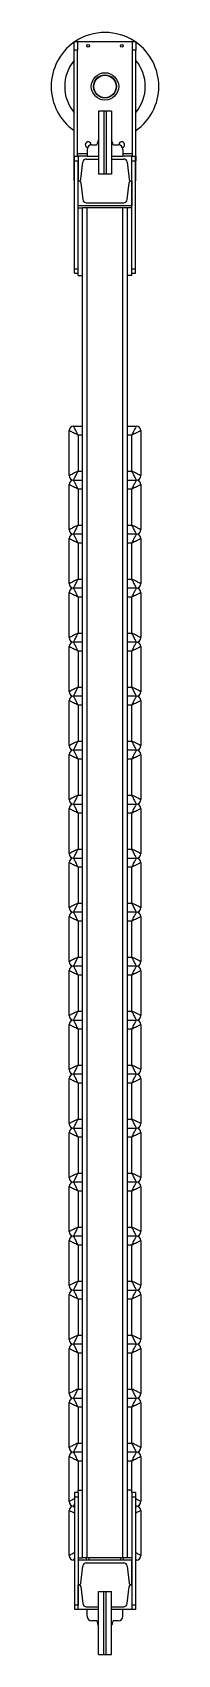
# Model space of a CAD drawing. Header units: millimetres. Extents: x -120 to 120, y 0 to 3605.
import ezdxf

# ---------------------------------------------------------------- set-up
doc = ezdxf.new("R2010")
doc.units = ezdxf.units.MM

msp = doc.modelspace()

# ---------------------------------------------------------------- linework, layer by layer
at = {"color": 7, "linetype": 'Continuous', "lineweight": 25}
for p, q in [((-69, 3585), (-61, 3585)), ((-69, 3565.8), (-69, 3585)), ((-61, 3585), (-61, 3565.8)), ((-61, 3585), (61, 3585)), ((61, 3585), (69, 3585)), ((61, 3565.8), (61, 3585)), ((69, 3585), (69, 3565.8)), ((-61, 3565.8), (-69, 3565.8)), ((-69, 3330.2), (-69, 3565.8)), ((-61, 3330.2), (-61, 3565.8)), ((69, 3565.8), (61, 3565.8)), ((61, 3330.2), (61, 3565.8)), ((69, 3330.2), (69, 3565.8)), ((-2.5, 3430), (-14.5, 3430)), ((-14.5, 3430), (-14.5, 3290)), ((-2.5, 3430), (-2.5, 3290)), ((2.5, 3430), (-2.5, 3430)), ((2.5, 3430), (2.5, 3290)), ((14.5, 3430), (2.5, 3430)), ((14.5, 3430), (14.5, 3290)), ((-31, 3355.3), (-31, 3355)), ((-30, 3355), (-18, 3355)), ((18, 3355), (30, 3355)), ((-69, 3330.2), (-61, 3330.2)), ((-69, 3319.4), (-69, 3330.2)), ((-69, 3275), (-69, 3319.4)), ((-68, 3320), (-68, 3330)), ((-68, 3330), (-60, 3330)), ((-68, 3320), (-60, 3320)), ((-68, 3080), (-68, 3320)), ((-40, 3335), (-61, 3335)), ((-61, 3330.2), (-61, 3330)), ((-60, 3330), (-60, 3275)), ((-40, 3330), (-60, 3330)), ((-60, 3080), (-60, 3320)), ((-41.7, 3323.7), (-14.5, 3323.7)), ((-40, 3345), (-40, 3330)), ((-40, 3330), (-14.5, 3330)), ((14.5, 3330), (40, 3330)), ((14.5, 3323.7), (41.7, 3323.7)), ((40, 3345), (40, 3330)), ((61, 3335), (40, 3335)), ((60, 3330), (40, 3330)), ((60, 3275), (60, 3330)), ((60, 3330), (68, 3330)), ((60, 3320), (68, 3320)), ((60, 3080), (60, 3320)), ((61, 3330.2), (69, 3330.2)), ((61, 3330), (61, 3330.2)), ((68, 3320), (68, 3330)), ((68, 3080), (68, 3320)), ((69, 3330.2), (69, 3319.4)), ((69, 3275), (69, 3319.4)), ((-53.6, 3279), (-49.7, 3316.5)), ((-2.5, 3290), (-14.5, 3290)), ((2.5, 3290), (-2.5, 3290)), ((14.5, 3290), (2.5, 3290)), ((49.7, 3316.5), (53.6, 3279)), ((-68, 3275), (-69, 3275)), ((-60, 3220), (-60, 3275)), ((-60, 3275), (-58.1, 3275)), ((-53.6, 3271), (-49.7, 3233.5)), ((49.7, 3233.5), (53.6, 3271)), ((58.1, 3275), (60, 3275)), ((60, 3275), (60, 3220)), ((69, 3275), (68, 3275)), ((60, 3220), (-60, 3220)), ((-60, 3215), (-50, 3215)), ((-50, 215), (-50, 3215)), ((-40, 3215), (-50, 3215)), ((-50, 3065), (-50, 3215)), ((-41.7, 3226.3), (41.7, 3226.3)), ((-40, 215), (-40, 3215)), ((40, 3215), (-40, 3215)), ((40, 215), (40, 3215)), ((50, 3215), (40, 3215)), ((50, 3065), (50, 3215)), ((60, 3215), (50, 3215)), ((-68, 3080), (-60, 3080)), ((-68, 3070), (-68, 3080)), ((-68, 3070), (-60, 3070)), ((-60, 3070), (-60, 3080)), ((-60, 3065), (-60, 3070)), ((-60, 3065), (-50, 3065)), ((50, 365), (50, 3065)), ((60, 3065), (50, 3065)), ((60, 3080), (68, 3080)), ((60, 3070), (60, 3080)), ((60, 3070), (68, 3070)), ((60, 3065), (60, 3070)), ((68, 3070), (68, 3080)), ((-80, 2620), (-80, 2720)), ((-70, 2730), (-50, 2730)), ((-60, 2710), (-60, 2630)), ((50, 2730), (70, 2730)), ((60, 2630), (60, 2710)), ((80, 2720), (80, 2620)), ((-80, 2500), (-80, 2600)), ((-70, 2610), (-50, 2610)), ((50, 2610), (70, 2610)), ((80, 2600), (80, 2500)), ((-60, 2590), (-60, 2510)), ((60, 2510), (60, 2590)), ((-50, 2490), (-70, 2490)), ((70, 2490), (50, 2490)), ((-80, 2380), (-80, 2480)), ((-60, 2470), (-60, 2390)), ((60, 2390), (60, 2470)), ((80, 2480), (80, 2380)), ((-80, 2260), (-80, 2360)), ((-50, 2370), (-70, 2370)), ((-60, 2350), (-60, 2270)), ((70, 2370), (50, 2370)), ((60, 2270), (60, 2350)), ((80, 2360), (80, 2260)), ((-80, 2140), (-80, 2240)), ((-50, 2250), (-70, 2250)), ((70, 2250), (50, 2250)), ((80, 2240), (80, 2140)), ((-60, 2230), (-60, 2150)), ((60, 2150), (60, 2230)), ((-50, 2130), (-70, 2130)), ((70, 2130), (50, 2130)), ((-80, 2020), (-80, 2120)), ((-60, 2110), (-60, 2030)), ((60, 2030), (60, 2110)), ((80, 2120), (80, 2020)), ((-80, 1900), (-80, 2000)), ((-50, 2010), (-70, 2010)), ((-60, 1990), (-60, 1910)), ((70, 2010), (50, 2010)), ((60, 1910), (60, 1990)), ((80, 2000), (80, 1900)), ((-80, 1780), (-80, 1880)), ((-70, 1890), (-50, 1890)), ((50, 1890), (70, 1890)), ((80, 1880), (80, 1780)), ((-60, 1870), (-60, 1790)), ((60, 1790), (60, 1870)), ((-70, 1770), (-50, 1770)), ((50, 1770), (70, 1770)), ((-80, 1660), (-80, 1760)), ((-60, 1750), (-60, 1670)), ((60, 1670), (60, 1750)), ((80, 1760), (80, 1660)), ((-80, 1540), (-80, 1640)), ((-50, 1650), (-70, 1650)), ((-60, 1630), (-60, 1550)), ((70, 1650), (50, 1650)), ((60, 1550), (60, 1630)), ((80, 1640), (80, 1540)), ((-80, 1420), (-80, 1520)), ((-50, 1530), (-70, 1530)), ((70, 1530), (50, 1530)), ((80, 1520), (80, 1420)), ((-60, 1510), (-60, 1430)), ((60, 1430), (60, 1510)), ((-70, 1410), (-50, 1410)), ((50, 1410), (70, 1410)), ((-80, 1300), (-80, 1400)), ((-60, 1390), (-60, 1310)), ((60, 1310), (60, 1390)), ((80, 1400), (80, 1300)), ((-80, 1180), (-80, 1280)), ((-50, 1290), (-70, 1290)), ((-60, 1270), (-60, 1190)), ((70, 1290), (50, 1290)), ((60, 1190), (60, 1270)), ((80, 1280), (80, 1180)), ((-80, 1060), (-80, 1160)), ((-70, 1170), (-50, 1170)), ((50, 1170), (70, 1170)), ((80, 1160), (80, 1060)), ((-60, 1150), (-60, 1070)), ((60, 1070), (60, 1150)), ((-50, 1050), (-70, 1050)), ((70, 1050), (50, 1050)), ((-80, 940), (-80, 1040)), ((-60, 1030), (-60, 950)), ((60, 950), (60, 1030)), ((80, 1040), (80, 940)), ((-80, 820), (-80, 920)), ((-50, 930), (-70, 930)), ((-60, 910), (-60, 830)), ((70, 930), (50, 930)), ((60, 830), (60, 910)), ((80, 920), (80, 820)), ((-80, 700), (-80, 800)), ((-70, 810), (-50, 810)), ((50, 810), (70, 810)), ((80, 800), (80, 700)), ((-60, 790), (-60, 710)), ((60, 710), (60, 790)), ((-50, 690), (-70, 690)), ((70, 690), (50, 690)), ((-80, 580), (-80, 680)), ((-60, 670), (-60, 590)), ((60, 590), (60, 670)), ((80, 680), (80, 580)), ((-80, 460), (-80, 560)), ((-70, 570), (-50, 570)), ((-60, 550), (-60, 470)), ((50, 570), (70, 570)), ((60, 470), (60, 550)), ((80, 560), (80, 460)), ((-80, 340), (-80, 440)), ((-50, 450), (-70, 450)), ((70, 450), (50, 450)), ((80, 440), (80, 340)), ((-60, 360), (-60, 365)), ((-60, 365), (-50, 365)), ((-50, 215), (-50, 365)), ((50, 215), (50, 365)), ((60, 365), (50, 365)), ((60, 360), (60, 365)), ((-68, 330), (-70, 330)), ((-60, 360), (-68, 360)), ((-68, 360), (-68, 350)), ((-60, 350), (-68, 350)), ((-68, 350), (-68, 110)), ((-60, 360), (-60, 350)), ((-60, 350), (-60, 110)), ((68, 360), (60, 360)), ((60, 360), (60, 350)), ((68, 350), (60, 350)), ((60, 350), (60, 110)), ((68, 360), (68, 350)), ((68, 350), (68, 110)), ((70, 330), (68, 330)), ((-80, 220), (-80, 320)), ((80, 320), (80, 220)), ((-68, 210), (-70, 210)), ((-60, 215), (-50, 215)), ((-60, 210), (-60, 155)), ((60, 210), (-60, 210)), ((-53.6, 159), (-49.7, 196.5)), ((-40, 215), (-50, 215)), ((-41.7, 203.7), (41.7, 203.7)), ((40, 215), (-40, 215)), ((50, 215), (40, 215)), ((49.7, 196.5), (53.6, 159)), ((60, 215), (50, 215)), ((60, 155), (60, 210)), ((70, 210), (68, 210)), ((-60, 155), (-58.1, 155)), ((-60, 100), (-60, 155)), ((-53.6, 151), (-49.7, 113.5)), ((49.7, 113.5), (53.6, 151)), ((58.1, 155), (60, 155)), ((60, 155), (60, 100)), ((-60, 110), (-68, 110)), ((-68, 110), (-68, 100)), ((-14.5, 140), (-2.5, 140)), ((-14.5, 0), (-14.5, 140)), ((-2.5, 0), (-2.5, 140)), ((-2.5, 140), (2.5, 140)), ((2.5, 140), (14.5, 140)), ((2.5, 0), (2.5, 140)), ((14.5, 0), (14.5, 140)), ((68, 110), (60, 110)), ((68, 110), (68, 100)), ((-60, 100), (-68, 100)), ((-40, 100), (-60, 100)), ((-41.7, 106.3), (-14.5, 106.3)), ((-40, 85), (-40, 100)), ((-14.5, 100), (-40, 100)), ((-18, 75), (-30, 75)), ((14.5, 106.3), (41.7, 106.3)), ((40, 100), (14.5, 100)), ((30, 75), (18, 75)), ((60, 100), (40, 100)), ((40, 85), (40, 100)), ((68, 100), (60, 100)), ((-14.5, 0), (-2.5, 0)), ((-2.5, 0), (2.5, 0)), ((2.5, 0), (14.5, 0))]:
    msp.add_line(p, q, dxfattribs=at)
at = {"color": 8, "linetype": 'Continuous', "lineweight": 25}
for p, q in [((-68, 3319.4), (-69, 3319.4)), ((69, 3319.4), (68, 3319.4)), ((-50, 2710), (-60, 2710)), ((60, 2710), (50, 2710)), ((-60, 2630), (-50, 2630)), ((50, 2630), (60, 2630)), ((-50, 2590), (-60, 2590)), ((60, 2590), (50, 2590)), ((-60, 2510), (-50, 2510)), ((50, 2510), (60, 2510)), ((-50, 2470), (-60, 2470)), ((60, 2470), (50, 2470)), ((-60, 2390), (-50, 2390)), ((50, 2390), (60, 2390)), ((-50, 2350), (-60, 2350)), ((60, 2350), (50, 2350)), ((-60, 2270), (-50, 2270)), ((50, 2270), (60, 2270)), ((-50, 2230), (-60, 2230)), ((60, 2230), (50, 2230)), ((-60, 2150), (-50, 2150)), ((50, 2150), (60, 2150)), ((-50, 2110), (-60, 2110)), ((60, 2110), (50, 2110)), ((-60, 2030), (-50, 2030)), ((50, 2030), (60, 2030)), ((-50, 1990), (-60, 1990)), ((60, 1990), (50, 1990)), ((-60, 1910), (-50, 1910)), ((50, 1910), (60, 1910)), ((-50, 1870), (-60, 1870)), ((60, 1870), (50, 1870)), ((-60, 1790), (-50, 1790)), ((50, 1790), (60, 1790)), ((-50, 1750), (-60, 1750)), ((60, 1750), (50, 1750)), ((-60, 1670), (-50, 1670)), ((50, 1670), (60, 1670)), ((-50, 1630), (-60, 1630)), ((60, 1630), (50, 1630)), ((-60, 1550), (-50, 1550)), ((50, 1550), (60, 1550)), ((-50, 1510), (-60, 1510)), ((60, 1510), (50, 1510)), ((-60, 1430), (-50, 1430)), ((50, 1430), (60, 1430)), ((-50, 1390), (-60, 1390)), ((60, 1390), (50, 1390)), ((-60, 1310), (-50, 1310)), ((50, 1310), (60, 1310)), ((-50, 1270), (-60, 1270)), ((60, 1270), (50, 1270)), ((-60, 1190), (-50, 1190)), ((50, 1190), (60, 1190)), ((-50, 1150), (-60, 1150)), ((60, 1150), (50, 1150)), ((-60, 1070), (-50, 1070)), ((50, 1070), (60, 1070)), ((-50, 1030), (-60, 1030)), ((60, 1030), (50, 1030)), ((-60, 950), (-50, 950)), ((50, 950), (60, 950)), ((-50, 910), (-60, 910)), ((60, 910), (50, 910)), ((-60, 830), (-50, 830)), ((50, 830), (60, 830)), ((-50, 790), (-60, 790)), ((60, 790), (50, 790)), ((-60, 710), (-50, 710)), ((50, 710), (60, 710)), ((-50, 670), (-60, 670)), ((60, 670), (50, 670)), ((-60, 590), (-50, 590)), ((50, 590), (60, 590)), ((-50, 550), (-60, 550)), ((60, 550), (50, 550)), ((-60, 470), (-50, 470)), ((50, 470), (60, 470)), ((-50, 430), (-60, 430)), ((-60, 430), (-60, 365)), ((60, 430), (50, 430)), ((60, 365), (60, 430)), ((-41.6, 210), (-41.6, 215)), ((-35, 210), (-35, 215)), ((35, 210), (35, 215)), ((41.6, 210), (41.6, 215))]:
    msp.add_line(p, q, dxfattribs=at)
at = {"color": 7, "linetype": 'Continuous', "lineweight": 25, "flags": 128}
for points in [[(-60, 2710), (-62.6, 2711.3), (-65.2, 2712.6), (-67.7, 2713.8), (-70, 2715), (-72.2, 2716.1), (-74.1, 2717.1), (-75.9, 2717.9), (-77.3, 2718.7), (-78.5, 2719.2), (-79.3, 2719.7), (-79.8, 2719.9), (-80, 2720)], [(-60, 2710), (-61.3, 2712.6), (-62.6, 2715.2), (-63.8, 2717.7), (-65, 2720), (-66.1, 2722.2), (-67.1, 2724.1), (-67.9, 2725.9), (-68.7, 2727.3), (-69.2, 2728.5), (-69.7, 2729.3), (-69.9, 2729.8), (-70, 2730)], [(60, 2710), (61.3, 2712.6), (62.6, 2715.2), (63.8, 2717.7), (65, 2720), (66.1, 2722.2), (67.1, 2724.1), (67.9, 2725.9), (68.7, 2727.3), (69.2, 2728.5), (69.7, 2729.3), (69.9, 2729.8), (70, 2730)], [(80, 2720), (79.8, 2719.9), (79.3, 2719.7), (78.5, 2719.2), (77.3, 2718.7), (75.9, 2717.9), (74.1, 2717.1), (72.2, 2716.1), (70, 2715), (67.7, 2713.8), (65.2, 2712.6), (62.6, 2711.3), (60, 2710)], [(-60, 2630), (-62.6, 2628.7), (-65.2, 2627.4), (-67.7, 2626.2), (-70, 2625), (-72.2, 2623.9), (-74.1, 2622.9), (-75.9, 2622.1), (-77.3, 2621.3), (-78.5, 2620.8), (-79.3, 2620.3), (-79.8, 2620.1), (-80, 2620)], [(-60, 2590), (-62.6, 2591.3), (-65.2, 2592.6), (-67.7, 2593.8), (-70, 2595), (-72.2, 2596.1), (-74.1, 2597.1), (-75.9, 2597.9), (-77.3, 2598.7), (-78.5, 2599.2), (-79.3, 2599.7), (-79.8, 2599.9), (-80, 2600)], [(-70, 2610), (-69.9, 2610.2), (-69.7, 2610.7), (-69.2, 2611.5), (-68.7, 2612.7), (-67.9, 2614.1), (-67.1, 2615.9), (-66.1, 2617.8), (-65, 2620), (-63.8, 2622.3), (-62.6, 2624.8), (-61.3, 2627.4), (-60, 2630)], [(-60, 2590), (-61.3, 2592.6), (-62.6, 2595.2), (-63.8, 2597.7), (-65, 2600), (-66.1, 2602.2), (-67.1, 2604.1), (-67.9, 2605.9), (-68.7, 2607.3), (-69.2, 2608.5), (-69.7, 2609.3), (-69.9, 2609.8), (-70, 2610)], [(80, 2620), (79.8, 2620.1), (79.3, 2620.3), (78.5, 2620.8), (77.3, 2621.3), (75.9, 2622.1), (74.1, 2622.9), (72.2, 2623.9), (70, 2625), (67.7, 2626.2), (65.2, 2627.4), (62.6, 2628.7), (60, 2630)], [(70, 2610), (69.9, 2610.2), (69.7, 2610.7), (69.2, 2611.5), (68.7, 2612.7), (67.9, 2614.1), (67.1, 2615.9), (66.1, 2617.8), (65, 2620), (63.8, 2622.3), (62.6, 2624.8), (61.3, 2627.4), (60, 2630)], [(60, 2590), (61.3, 2592.6), (62.6, 2595.2), (63.8, 2597.7), (65, 2600), (66.1, 2602.2), (67.1, 2604.1), (67.9, 2605.9), (68.7, 2607.3), (69.2, 2608.5), (69.7, 2609.3), (69.9, 2609.8), (70, 2610)], [(80, 2600), (79.8, 2599.9), (79.3, 2599.7), (78.5, 2599.2), (77.3, 2598.7), (75.9, 2597.9), (74.1, 2597.1), (72.2, 2596.1), (70, 2595), (67.7, 2593.8), (65.2, 2592.6), (62.6, 2591.3), (60, 2590)], [(-60, 2510), (-62.6, 2508.7), (-65.2, 2507.4), (-67.7, 2506.2), (-70, 2505), (-72.2, 2503.9), (-74.1, 2502.9), (-75.9, 2502.1), (-77.3, 2501.3), (-78.5, 2500.8), (-79.3, 2500.3), (-79.8, 2500.1), (-80, 2500)], [(-70, 2490), (-69.9, 2490.2), (-69.7, 2490.7), (-69.2, 2491.5), (-68.7, 2492.7), (-67.9, 2494.1), (-67.1, 2495.9), (-66.1, 2497.8), (-65, 2500), (-63.8, 2502.3), (-62.6, 2504.8), (-61.3, 2507.4), (-60, 2510)], [(-60, 2470), (-61.3, 2472.6), (-62.6, 2475.2), (-63.8, 2477.7), (-65, 2480), (-66.1, 2482.2), (-67.1, 2484.1), (-67.9, 2485.9), (-68.7, 2487.3), (-69.2, 2488.5), (-69.7, 2489.3), (-69.9, 2489.8), (-70, 2490)], [(80, 2500), (79.8, 2500.1), (79.3, 2500.3), (78.5, 2500.8), (77.3, 2501.3), (75.9, 2502.1), (74.1, 2502.9), (72.2, 2503.9), (70, 2505), (67.7, 2506.2), (65.2, 2507.4), (62.6, 2508.7), (60, 2510)], [(70, 2490), (69.9, 2490.2), (69.7, 2490.7), (69.2, 2491.5), (68.7, 2492.7), (67.9, 2494.1), (67.1, 2495.9), (66.1, 2497.8), (65, 2500), (63.8, 2502.3), (62.6, 2504.8), (61.3, 2507.4), (60, 2510)], [(60, 2470), (61.3, 2472.6), (62.6, 2475.2), (63.8, 2477.7), (65, 2480), (66.1, 2482.2), (67.1, 2484.1), (67.9, 2485.9), (68.7, 2487.3), (69.2, 2488.5), (69.7, 2489.3), (69.9, 2489.8), (70, 2490)], [(-60, 2470), (-62.6, 2471.3), (-65.2, 2472.6), (-67.7, 2473.8), (-70, 2475), (-72.2, 2476.1), (-74.1, 2477.1), (-75.9, 2477.9), (-77.3, 2478.7), (-78.5, 2479.2), (-79.3, 2479.7), (-79.8, 2479.9), (-80, 2480)], [(80, 2480), (79.8, 2479.9), (79.3, 2479.7), (78.5, 2479.2), (77.3, 2478.7), (75.9, 2477.9), (74.1, 2477.1), (72.2, 2476.1), (70, 2475), (67.7, 2473.8), (65.2, 2472.6), (62.6, 2471.3), (60, 2470)], [(-60, 2390), (-62.6, 2388.7), (-65.2, 2387.4), (-67.7, 2386.2), (-70, 2385), (-72.2, 2383.9), (-74.1, 2382.9), (-75.9, 2382.1), (-77.3, 2381.3), (-78.5, 2380.8), (-79.3, 2380.3), (-79.8, 2380.1), (-80, 2380)], [(-70, 2370), (-69.9, 2370.2), (-69.7, 2370.7), (-69.2, 2371.5), (-68.7, 2372.7), (-67.9, 2374.1), (-67.1, 2375.9), (-66.1, 2377.8), (-65, 2380), (-63.8, 2382.3), (-62.6, 2384.8), (-61.3, 2387.4), (-60, 2390)], [(80, 2380), (79.8, 2380.1), (79.3, 2380.3), (78.5, 2380.8), (77.3, 2381.3), (75.9, 2382.1), (74.1, 2382.9), (72.2, 2383.9), (70, 2385), (67.7, 2386.2), (65.2, 2387.4), (62.6, 2388.7), (60, 2390)], [(70, 2370), (69.9, 2370.2), (69.7, 2370.7), (69.2, 2371.5), (68.7, 2372.7), (67.9, 2374.1), (67.1, 2375.9), (66.1, 2377.8), (65, 2380), (63.8, 2382.3), (62.6, 2384.8), (61.3, 2387.4), (60, 2390)], [(-60, 2350), (-62.6, 2351.3), (-65.2, 2352.6), (-67.7, 2353.8), (-70, 2355), (-72.2, 2356.1), (-74.1, 2357.1), (-75.9, 2357.9), (-77.3, 2358.7), (-78.5, 2359.2), (-79.3, 2359.7), (-79.8, 2359.9), (-80, 2360)], [(-60, 2350), (-61.3, 2352.6), (-62.6, 2355.2), (-63.8, 2357.7), (-65, 2360), (-66.1, 2362.2), (-67.1, 2364.1), (-67.9, 2365.9), (-68.7, 2367.3), (-69.2, 2368.5), (-69.7, 2369.3), (-69.9, 2369.8), (-70, 2370)], [(60, 2350), (61.3, 2352.6), (62.6, 2355.2), (63.8, 2357.7), (65, 2360), (66.1, 2362.2), (67.1, 2364.1), (67.9, 2365.9), (68.7, 2367.3), (69.2, 2368.5), (69.7, 2369.3), (69.9, 2369.8), (70, 2370)], [(80, 2360), (79.8, 2359.9), (79.3, 2359.7), (78.5, 2359.2), (77.3, 2358.7), (75.9, 2357.9), (74.1, 2357.1), (72.2, 2356.1), (70, 2355), (67.7, 2353.8), (65.2, 2352.6), (62.6, 2351.3), (60, 2350)], [(-60, 2270), (-62.6, 2268.7), (-65.2, 2267.4), (-67.7, 2266.2), (-70, 2265), (-72.2, 2263.9), (-74.1, 2262.9), (-75.9, 2262.1), (-77.3, 2261.3), (-78.5, 2260.8), (-79.3, 2260.3), (-79.8, 2260.1), (-80, 2260)], [(-60, 2230), (-62.6, 2231.3), (-65.2, 2232.6), (-67.7, 2233.8), (-70, 2235), (-72.2, 2236.1), (-74.1, 2237.1), (-75.9, 2237.9), (-77.3, 2238.7), (-78.5, 2239.2), (-79.3, 2239.7), (-79.8, 2239.9), (-80, 2240)], [(-70, 2250), (-69.9, 2250.2), (-69.7, 2250.7), (-69.2, 2251.5), (-68.7, 2252.7), (-67.9, 2254.1), (-67.1, 2255.9), (-66.1, 2257.8), (-65, 2260), (-63.8, 2262.3), (-62.6, 2264.8), (-61.3, 2267.4), (-60, 2270)], [(-60, 2230), (-61.3, 2232.6), (-62.6, 2235.2), (-63.8, 2237.7), (-65, 2240), (-66.1, 2242.2), (-67.1, 2244.1), (-67.9, 2245.9), (-68.7, 2247.3), (-69.2, 2248.5), (-69.7, 2249.3), (-69.9, 2249.8), (-70, 2250)], [(80, 2260), (79.8, 2260.1), (79.3, 2260.3), (78.5, 2260.8), (77.3, 2261.3), (75.9, 2262.1), (74.1, 2262.9), (72.2, 2263.9), (70, 2265), (67.7, 2266.2), (65.2, 2267.4), (62.6, 2268.7), (60, 2270)], [(70, 2250), (69.9, 2250.2), (69.7, 2250.7), (69.2, 2251.5), (68.7, 2252.7), (67.9, 2254.1), (67.1, 2255.9), (66.1, 2257.8), (65, 2260), (63.8, 2262.3), (62.6, 2264.8), (61.3, 2267.4), (60, 2270)], [(60, 2230), (61.3, 2232.6), (62.6, 2235.2), (63.8, 2237.7), (65, 2240), (66.1, 2242.2), (67.1, 2244.1), (67.9, 2245.9), (68.7, 2247.3), (69.2, 2248.5), (69.7, 2249.3), (69.9, 2249.8), (70, 2250)], [(80, 2240), (79.8, 2239.9), (79.3, 2239.7), (78.5, 2239.2), (77.3, 2238.7), (75.9, 2237.9), (74.1, 2237.1), (72.2, 2236.1), (70, 2235), (67.7, 2233.8), (65.2, 2232.6), (62.6, 2231.3), (60, 2230)], [(-60, 2150), (-62.6, 2148.7), (-65.2, 2147.4), (-67.7, 2146.2), (-70, 2145), (-72.2, 2143.9), (-74.1, 2142.9), (-75.9, 2142.1), (-77.3, 2141.3), (-78.5, 2140.8), (-79.3, 2140.3), (-79.8, 2140.1), (-80, 2140)], [(-70, 2130), (-69.9, 2130.2), (-69.7, 2130.7), (-69.2, 2131.5), (-68.7, 2132.7), (-67.9, 2134.1), (-67.1, 2135.9), (-66.1, 2137.8), (-65, 2140), (-63.8, 2142.3), (-62.6, 2144.8), (-61.3, 2147.4), (-60, 2150)], [(-60, 2110), (-61.3, 2112.6), (-62.6, 2115.2), (-63.8, 2117.7), (-65, 2120), (-66.1, 2122.2), (-67.1, 2124.1), (-67.9, 2125.9), (-68.7, 2127.3), (-69.2, 2128.5), (-69.7, 2129.3), (-69.9, 2129.8), (-70, 2130)], [(80, 2140), (79.8, 2140.1), (79.3, 2140.3), (78.5, 2140.8), (77.3, 2141.3), (75.9, 2142.1), (74.1, 2142.9), (72.2, 2143.9), (70, 2145), (67.7, 2146.2), (65.2, 2147.4), (62.6, 2148.7), (60, 2150)], [(70, 2130), (69.9, 2130.2), (69.7, 2130.7), (69.2, 2131.5), (68.7, 2132.7), (67.9, 2134.1), (67.1, 2135.9), (66.1, 2137.8), (65, 2140), (63.8, 2142.3), (62.6, 2144.8), (61.3, 2147.4), (60, 2150)], [(60, 2110), (61.3, 2112.6), (62.6, 2115.2), (63.8, 2117.7), (65, 2120), (66.1, 2122.2), (67.1, 2124.1), (67.9, 2125.9), (68.7, 2127.3), (69.2, 2128.5), (69.7, 2129.3), (69.9, 2129.8), (70, 2130)], [(-60, 2110), (-62.6, 2111.3), (-65.2, 2112.6), (-67.7, 2113.8), (-70, 2115), (-72.2, 2116.1), (-74.1, 2117.1), (-75.9, 2117.9), (-77.3, 2118.7), (-78.5, 2119.2), (-79.3, 2119.7), (-79.8, 2119.9), (-80, 2120)], [(80, 2120), (79.8, 2119.9), (79.3, 2119.7), (78.5, 2119.2), (77.3, 2118.7), (75.9, 2117.9), (74.1, 2117.1), (72.2, 2116.1), (70, 2115), (67.7, 2113.8), (65.2, 2112.6), (62.6, 2111.3), (60, 2110)], [(-60, 2030), (-62.6, 2028.7), (-65.2, 2027.4), (-67.7, 2026.2), (-70, 2025), (-72.2, 2023.9), (-74.1, 2022.9), (-75.9, 2022.1), (-77.3, 2021.3), (-78.5, 2020.8), (-79.3, 2020.3), (-79.8, 2020.1), (-80, 2020)], [(-70, 2010), (-69.9, 2010.2), (-69.7, 2010.7), (-69.2, 2011.5), (-68.7, 2012.7), (-67.9, 2014.1), (-67.1, 2015.9), (-66.1, 2017.8), (-65, 2020), (-63.8, 2022.3), (-62.6, 2024.8), (-61.3, 2027.4), (-60, 2030)], [(80, 2020), (79.8, 2020.1), (79.3, 2020.3), (78.5, 2020.8), (77.3, 2021.3), (75.9, 2022.1), (74.1, 2022.9), (72.2, 2023.9), (70, 2025), (67.7, 2026.2), (65.2, 2027.4), (62.6, 2028.7), (60, 2030)], [(70, 2010), (69.9, 2010.2), (69.7, 2010.7), (69.2, 2011.5), (68.7, 2012.7), (67.9, 2014.1), (67.1, 2015.9), (66.1, 2017.8), (65, 2020), (63.8, 2022.3), (62.6, 2024.8), (61.3, 2027.4), (60, 2030)], [(-60, 1990), (-62.6, 1991.3), (-65.2, 1992.6), (-67.7, 1993.8), (-70, 1995), (-72.2, 1996.1), (-74.1, 1997.1), (-75.9, 1997.9), (-77.3, 1998.7), (-78.5, 1999.2), (-79.3, 1999.7), (-79.8, 1999.9), (-80, 2000)], [(-60, 1990), (-61.3, 1992.6), (-62.6, 1995.2), (-63.8, 1997.7), (-65, 2000), (-66.1, 2002.2), (-67.1, 2004.1), (-67.9, 2005.9), (-68.7, 2007.3), (-69.2, 2008.5), (-69.7, 2009.3), (-69.9, 2009.8), (-70, 2010)], [(60, 1990), (61.3, 1992.6), (62.6, 1995.2), (63.8, 1997.7), (65, 2000), (66.1, 2002.2), (67.1, 2004.1), (67.9, 2005.9), (68.7, 2007.3), (69.2, 2008.5), (69.7, 2009.3), (69.9, 2009.8), (70, 2010)], [(80, 2000), (79.8, 1999.9), (79.3, 1999.7), (78.5, 1999.2), (77.3, 1998.7), (75.9, 1997.9), (74.1, 1997.1), (72.2, 1996.1), (70, 1995), (67.7, 1993.8), (65.2, 1992.6), (62.6, 1991.3), (60, 1990)], [(-60, 1910), (-62.6, 1908.7), (-65.2, 1907.4), (-67.7, 1906.2), (-70, 1905), (-72.2, 1903.9), (-74.1, 1902.9), (-75.9, 1902.1), (-77.3, 1901.3), (-78.5, 1900.8), (-79.3, 1900.3), (-79.8, 1900.1), (-80, 1900)], [(-60, 1870), (-62.6, 1871.3), (-65.2, 1872.6), (-67.7, 1873.8), (-70, 1875), (-72.2, 1876.1), (-74.1, 1877.1), (-75.9, 1877.9), (-77.3, 1878.7), (-78.5, 1879.2), (-79.3, 1879.7), (-79.8, 1879.9), (-80, 1880)], [(-70, 1890), (-69.9, 1890.2), (-69.7, 1890.7), (-69.2, 1891.5), (-68.7, 1892.7), (-67.9, 1894.1), (-67.1, 1895.9), (-66.1, 1897.8), (-65, 1900), (-63.8, 1902.3), (-62.6, 1904.8), (-61.3, 1907.4), (-60, 1910)], [(-60, 1870), (-61.3, 1872.6), (-62.6, 1875.2), (-63.8, 1877.7), (-65, 1880), (-66.1, 1882.2), (-67.1, 1884.1), (-67.9, 1885.9), (-68.7, 1887.3), (-69.2, 1888.5), (-69.7, 1889.3), (-69.9, 1889.8), (-70, 1890)], [(80, 1900), (79.8, 1900.1), (79.3, 1900.3), (78.5, 1900.8), (77.3, 1901.3), (75.9, 1902.1), (74.1, 1902.9), (72.2, 1903.9), (70, 1905), (67.7, 1906.2), (65.2, 1907.4), (62.6, 1908.7), (60, 1910)], [(70, 1890), (69.9, 1890.2), (69.7, 1890.7), (69.2, 1891.5), (68.7, 1892.7), (67.9, 1894.1), (67.1, 1895.9), (66.1, 1897.8), (65, 1900), (63.8, 1902.3), (62.6, 1904.8), (61.3, 1907.4), (60, 1910)], [(60, 1870), (61.3, 1872.6), (62.6, 1875.2), (63.8, 1877.7), (65, 1880), (66.1, 1882.2), (67.1, 1884.1), (67.9, 1885.9), (68.7, 1887.3), (69.2, 1888.5), (69.7, 1889.3), (69.9, 1889.8), (70, 1890)], [(80, 1880), (79.8, 1879.9), (79.3, 1879.7), (78.5, 1879.2), (77.3, 1878.7), (75.9, 1877.9), (74.1, 1877.1), (72.2, 1876.1), (70, 1875), (67.7, 1873.8), (65.2, 1872.6), (62.6, 1871.3), (60, 1870)], [(-60, 1790), (-62.6, 1788.7), (-65.2, 1787.4), (-67.7, 1786.2), (-70, 1785), (-72.2, 1783.9), (-74.1, 1782.9), (-75.9, 1782.1), (-77.3, 1781.3), (-78.5, 1780.8), (-79.3, 1780.3), (-79.8, 1780.1), (-80, 1780)], [(-70, 1770), (-69.9, 1770.2), (-69.7, 1770.7), (-69.2, 1771.5), (-68.7, 1772.7), (-67.9, 1774.1), (-67.1, 1775.9), (-66.1, 1777.8), (-65, 1780), (-63.8, 1782.3), (-62.6, 1784.8), (-61.3, 1787.4), (-60, 1790)], [(-60, 1750), (-61.3, 1752.6), (-62.6, 1755.2), (-63.8, 1757.7), (-65, 1760), (-66.1, 1762.2), (-67.1, 1764.1), (-67.9, 1765.9), (-68.7, 1767.3), (-69.2, 1768.5), (-69.7, 1769.3), (-69.9, 1769.8), (-70, 1770)], [(80, 1780), (79.8, 1780.1), (79.3, 1780.3), (78.5, 1780.8), (77.3, 1781.3), (75.9, 1782.1), (74.1, 1782.9), (72.2, 1783.9), (70, 1785), (67.7, 1786.2), (65.2, 1787.4), (62.6, 1788.7), (60, 1790)], [(70, 1770), (69.9, 1770.2), (69.7, 1770.7), (69.2, 1771.5), (68.7, 1772.7), (67.9, 1774.1), (67.1, 1775.9), (66.1, 1777.8), (65, 1780), (63.8, 1782.3), (62.6, 1784.8), (61.3, 1787.4), (60, 1790)], [(60, 1750), (61.3, 1752.6), (62.6, 1755.2), (63.8, 1757.7), (65, 1760), (66.1, 1762.2), (67.1, 1764.1), (67.9, 1765.9), (68.7, 1767.3), (69.2, 1768.5), (69.7, 1769.3), (69.9, 1769.8), (70, 1770)], [(-60, 1750), (-62.6, 1751.3), (-65.2, 1752.6), (-67.7, 1753.8), (-70, 1755), (-72.2, 1756.1), (-74.1, 1757.1), (-75.9, 1757.9), (-77.3, 1758.7), (-78.5, 1759.2), (-79.3, 1759.7), (-79.8, 1759.9), (-80, 1760)], [(80, 1760), (79.8, 1759.9), (79.3, 1759.7), (78.5, 1759.2), (77.3, 1758.7), (75.9, 1757.9), (74.1, 1757.1), (72.2, 1756.1), (70, 1755), (67.7, 1753.8), (65.2, 1752.6), (62.6, 1751.3), (60, 1750)], [(-60, 1670), (-62.6, 1668.7), (-65.2, 1667.4), (-67.7, 1666.2), (-70, 1665), (-72.2, 1663.9), (-74.1, 1662.9), (-75.9, 1662.1), (-77.3, 1661.3), (-78.5, 1660.8), (-79.3, 1660.3), (-79.8, 1660.1), (-80, 1660)], [(-70, 1650), (-69.9, 1650.2), (-69.7, 1650.7), (-69.2, 1651.5), (-68.7, 1652.7), (-67.9, 1654.1), (-67.1, 1655.9), (-66.1, 1657.8), (-65, 1660), (-63.8, 1662.3), (-62.6, 1664.8), (-61.3, 1667.4), (-60, 1670)], [(80, 1660), (79.8, 1660.1), (79.3, 1660.3), (78.5, 1660.8), (77.3, 1661.3), (75.9, 1662.1), (74.1, 1662.9), (72.2, 1663.9), (70, 1665), (67.7, 1666.2), (65.2, 1667.4), (62.6, 1668.7), (60, 1670)], [(70, 1650), (69.9, 1650.2), (69.7, 1650.7), (69.2, 1651.5), (68.7, 1652.7), (67.9, 1654.1), (67.1, 1655.9), (66.1, 1657.8), (65, 1660), (63.8, 1662.3), (62.6, 1664.8), (61.3, 1667.4), (60, 1670)], [(-60, 1630), (-62.6, 1631.3), (-65.2, 1632.6), (-67.7, 1633.8), (-70, 1635), (-72.2, 1636.1), (-74.1, 1637.1), (-75.9, 1637.9), (-77.3, 1638.7), (-78.5, 1639.2), (-79.3, 1639.7), (-79.8, 1639.9), (-80, 1640)], [(-60, 1630), (-61.3, 1632.6), (-62.6, 1635.2), (-63.8, 1637.7), (-65, 1640), (-66.1, 1642.2), (-67.1, 1644.1), (-67.9, 1645.9), (-68.7, 1647.3), (-69.2, 1648.5), (-69.7, 1649.3), (-69.9, 1649.8), (-70, 1650)], [(60, 1630), (61.3, 1632.6), (62.6, 1635.2), (63.8, 1637.7), (65, 1640), (66.1, 1642.2), (67.1, 1644.1), (67.9, 1645.9), (68.7, 1647.3), (69.2, 1648.5), (69.7, 1649.3), (69.9, 1649.8), (70, 1650)], [(80, 1640), (79.8, 1639.9), (79.3, 1639.7), (78.5, 1639.2), (77.3, 1638.7), (75.9, 1637.9), (74.1, 1637.1), (72.2, 1636.1), (70, 1635), (67.7, 1633.8), (65.2, 1632.6), (62.6, 1631.3), (60, 1630)], [(-60, 1550), (-62.6, 1548.7), (-65.2, 1547.4), (-67.7, 1546.2), (-70, 1545), (-72.2, 1543.9), (-74.1, 1542.9), (-75.9, 1542.1), (-77.3, 1541.3), (-78.5, 1540.8), (-79.3, 1540.3), (-79.8, 1540.1), (-80, 1540)], [(-60, 1510), (-62.6, 1511.3), (-65.2, 1512.6), (-67.7, 1513.8), (-70, 1515), (-72.2, 1516.1), (-74.1, 1517.1), (-75.9, 1517.9), (-77.3, 1518.7), (-78.5, 1519.2), (-79.3, 1519.7), (-79.8, 1519.9), (-80, 1520)], [(-70, 1530), (-69.9, 1530.2), (-69.7, 1530.7), (-69.2, 1531.5), (-68.7, 1532.7), (-67.9, 1534.1), (-67.1, 1535.9), (-66.1, 1537.8), (-65, 1540), (-63.8, 1542.3), (-62.6, 1544.8), (-61.3, 1547.4), (-60, 1550)], [(-60, 1510), (-61.3, 1512.6), (-62.6, 1515.2), (-63.8, 1517.7), (-65, 1520), (-66.1, 1522.2), (-67.1, 1524.1), (-67.9, 1525.9), (-68.7, 1527.3), (-69.2, 1528.5), (-69.7, 1529.3), (-69.9, 1529.8), (-70, 1530)], [(80, 1540), (79.8, 1540.1), (79.3, 1540.3), (78.5, 1540.8), (77.3, 1541.3), (75.9, 1542.1), (74.1, 1542.9), (72.2, 1543.9), (70, 1545), (67.7, 1546.2), (65.2, 1547.4), (62.6, 1548.7), (60, 1550)], [(70, 1530), (69.9, 1530.2), (69.7, 1530.7), (69.2, 1531.5), (68.7, 1532.7), (67.9, 1534.1), (67.1, 1535.9), (66.1, 1537.8), (65, 1540), (63.8, 1542.3), (62.6, 1544.8), (61.3, 1547.4), (60, 1550)], [(60, 1510), (61.3, 1512.6), (62.6, 1515.2), (63.8, 1517.7), (65, 1520), (66.1, 1522.2), (67.1, 1524.1), (67.9, 1525.9), (68.7, 1527.3), (69.2, 1528.5), (69.7, 1529.3), (69.9, 1529.8), (70, 1530)], [(80, 1520), (79.8, 1519.9), (79.3, 1519.7), (78.5, 1519.2), (77.3, 1518.7), (75.9, 1517.9), (74.1, 1517.1), (72.2, 1516.1), (70, 1515), (67.7, 1513.8), (65.2, 1512.6), (62.6, 1511.3), (60, 1510)], [(-60, 1430), (-62.6, 1428.7), (-65.2, 1427.4), (-67.7, 1426.2), (-70, 1425), (-72.2, 1423.9), (-74.1, 1422.9), (-75.9, 1422.1), (-77.3, 1421.3), (-78.5, 1420.8), (-79.3, 1420.3), (-79.8, 1420.1), (-80, 1420)], [(-70, 1410), (-69.9, 1410.2), (-69.7, 1410.7), (-69.2, 1411.5), (-68.7, 1412.7), (-67.9, 1414.1), (-67.1, 1415.9), (-66.1, 1417.8), (-65, 1420), (-63.8, 1422.3), (-62.6, 1424.8), (-61.3, 1427.4), (-60, 1430)], [(-60, 1390), (-61.3, 1392.6), (-62.6, 1395.2), (-63.8, 1397.7), (-65, 1400), (-66.1, 1402.2), (-67.1, 1404.1), (-67.9, 1405.9), (-68.7, 1407.3), (-69.2, 1408.5), (-69.7, 1409.3), (-69.9, 1409.8), (-70, 1410)], [(80, 1420), (79.8, 1420.1), (79.3, 1420.3), (78.5, 1420.8), (77.3, 1421.3), (75.9, 1422.1), (74.1, 1422.9), (72.2, 1423.9), (70, 1425), (67.7, 1426.2), (65.2, 1427.4), (62.6, 1428.7), (60, 1430)], [(70, 1410), (69.9, 1410.2), (69.7, 1410.7), (69.2, 1411.5), (68.7, 1412.7), (67.9, 1414.1), (67.1, 1415.9), (66.1, 1417.8), (65, 1420), (63.8, 1422.3), (62.6, 1424.8), (61.3, 1427.4), (60, 1430)], [(60, 1390), (61.3, 1392.6), (62.6, 1395.2), (63.8, 1397.7), (65, 1400), (66.1, 1402.2), (67.1, 1404.1), (67.9, 1405.9), (68.7, 1407.3), (69.2, 1408.5), (69.7, 1409.3), (69.9, 1409.8), (70, 1410)], [(-60, 1390), (-62.6, 1391.3), (-65.2, 1392.6), (-67.7, 1393.8), (-70, 1395), (-72.2, 1396.1), (-74.1, 1397.1), (-75.9, 1397.9), (-77.3, 1398.7), (-78.5, 1399.2), (-79.3, 1399.7), (-79.8, 1399.9), (-80, 1400)], [(80, 1400), (79.8, 1399.9), (79.3, 1399.7), (78.5, 1399.2), (77.3, 1398.7), (75.9, 1397.9), (74.1, 1397.1), (72.2, 1396.1), (70, 1395), (67.7, 1393.8), (65.2, 1392.6), (62.6, 1391.3), (60, 1390)], [(-60, 1310), (-62.6, 1308.7), (-65.2, 1307.4), (-67.7, 1306.2), (-70, 1305), (-72.2, 1303.9), (-74.1, 1302.9), (-75.9, 1302.1), (-77.3, 1301.3), (-78.5, 1300.8), (-79.3, 1300.3), (-79.8, 1300.1), (-80, 1300)], [(-70, 1290), (-69.9, 1290.2), (-69.7, 1290.7), (-69.2, 1291.5), (-68.7, 1292.7), (-67.9, 1294.1), (-67.1, 1295.9), (-66.1, 1297.8), (-65, 1300), (-63.8, 1302.3), (-62.6, 1304.8), (-61.3, 1307.4), (-60, 1310)], [(80, 1300), (79.8, 1300.1), (79.3, 1300.3), (78.5, 1300.8), (77.3, 1301.3), (75.9, 1302.1), (74.1, 1302.9), (72.2, 1303.9), (70, 1305), (67.7, 1306.2), (65.2, 1307.4), (62.6, 1308.7), (60, 1310)], [(70, 1290), (69.9, 1290.2), (69.7, 1290.7), (69.2, 1291.5), (68.7, 1292.7), (67.9, 1294.1), (67.1, 1295.9), (66.1, 1297.8), (65, 1300), (63.8, 1302.3), (62.6, 1304.8), (61.3, 1307.4), (60, 1310)], [(-60, 1270), (-62.6, 1271.3), (-65.2, 1272.6), (-67.7, 1273.8), (-70, 1275), (-72.2, 1276.1), (-74.1, 1277.1), (-75.9, 1277.9), (-77.3, 1278.7), (-78.5, 1279.2), (-79.3, 1279.7), (-79.8, 1279.9), (-80, 1280)], [(-60, 1270), (-61.3, 1272.6), (-62.6, 1275.2), (-63.8, 1277.7), (-65, 1280), (-66.1, 1282.2), (-67.1, 1284.1), (-67.9, 1285.9), (-68.7, 1287.3), (-69.2, 1288.5), (-69.7, 1289.3), (-69.9, 1289.8), (-70, 1290)], [(60, 1270), (61.3, 1272.6), (62.6, 1275.2), (63.8, 1277.7), (65, 1280), (66.1, 1282.2), (67.1, 1284.1), (67.9, 1285.9), (68.7, 1287.3), (69.2, 1288.5), (69.7, 1289.3), (69.9, 1289.8), (70, 1290)], [(80, 1280), (79.8, 1279.9), (79.3, 1279.7), (78.5, 1279.2), (77.3, 1278.7), (75.9, 1277.9), (74.1, 1277.1), (72.2, 1276.1), (70, 1275), (67.7, 1273.8), (65.2, 1272.6), (62.6, 1271.3), (60, 1270)], [(-60, 1190), (-62.6, 1188.7), (-65.2, 1187.4), (-67.7, 1186.2), (-70, 1185), (-72.2, 1183.9), (-74.1, 1182.9), (-75.9, 1182.1), (-77.3, 1181.3), (-78.5, 1180.8), (-79.3, 1180.3), (-79.8, 1180.1), (-80, 1180)], [(-70, 1170), (-69.9, 1170.2), (-69.7, 1170.7), (-69.2, 1171.5), (-68.7, 1172.7), (-67.9, 1174.1), (-67.1, 1175.9), (-66.1, 1177.8), (-65, 1180), (-63.8, 1182.3), (-62.6, 1184.8), (-61.3, 1187.4), (-60, 1190)], [(80, 1180), (79.8, 1180.1), (79.3, 1180.3), (78.5, 1180.8), (77.3, 1181.3), (75.9, 1182.1), (74.1, 1182.9), (72.2, 1183.9), (70, 1185), (67.7, 1186.2), (65.2, 1187.4), (62.6, 1188.7), (60, 1190)], [(70, 1170), (69.9, 1170.2), (69.7, 1170.7), (69.2, 1171.5), (68.7, 1172.7), (67.9, 1174.1), (67.1, 1175.9), (66.1, 1177.8), (65, 1180), (63.8, 1182.3), (62.6, 1184.8), (61.3, 1187.4), (60, 1190)], [(-60, 1150), (-62.6, 1151.3), (-65.2, 1152.6), (-67.7, 1153.8), (-70, 1155), (-72.2, 1156.1), (-74.1, 1157.1), (-75.9, 1157.9), (-77.3, 1158.7), (-78.5, 1159.2), (-79.3, 1159.7), (-79.8, 1159.9), (-80, 1160)], [(-60, 1150), (-61.3, 1152.6), (-62.6, 1155.2), (-63.8, 1157.7), (-65, 1160), (-66.1, 1162.2), (-67.1, 1164.1), (-67.9, 1165.9), (-68.7, 1167.3), (-69.2, 1168.5), (-69.7, 1169.3), (-69.9, 1169.8), (-70, 1170)], [(60, 1150), (61.3, 1152.6), (62.6, 1155.2), (63.8, 1157.7), (65, 1160), (66.1, 1162.2), (67.1, 1164.1), (67.9, 1165.9), (68.7, 1167.3), (69.2, 1168.5), (69.7, 1169.3), (69.9, 1169.8), (70, 1170)], [(80, 1160), (79.8, 1159.9), (79.3, 1159.7), (78.5, 1159.2), (77.3, 1158.7), (75.9, 1157.9), (74.1, 1157.1), (72.2, 1156.1), (70, 1155), (67.7, 1153.8), (65.2, 1152.6), (62.6, 1151.3), (60, 1150)], [(-60, 1070), (-62.6, 1068.7), (-65.2, 1067.4), (-67.7, 1066.2), (-70, 1065), (-72.2, 1063.9), (-74.1, 1062.9), (-75.9, 1062.1), (-77.3, 1061.3), (-78.5, 1060.8), (-79.3, 1060.3), (-79.8, 1060.1), (-80, 1060)], [(-70, 1050), (-69.9, 1050.2), (-69.7, 1050.7), (-69.2, 1051.5), (-68.7, 1052.7), (-67.9, 1054.1), (-67.1, 1055.9), (-66.1, 1057.8), (-65, 1060), (-63.8, 1062.3), (-62.6, 1064.8), (-61.3, 1067.4), (-60, 1070)], [(-60, 1030), (-61.3, 1032.6), (-62.6, 1035.2), (-63.8, 1037.7), (-65, 1040), (-66.1, 1042.2), (-67.1, 1044.1), (-67.9, 1045.9), (-68.7, 1047.3), (-69.2, 1048.5), (-69.7, 1049.3), (-69.9, 1049.8), (-70, 1050)], [(80, 1060), (79.8, 1060.1), (79.3, 1060.3), (78.5, 1060.8), (77.3, 1061.3), (75.9, 1062.1), (74.1, 1062.9), (72.2, 1063.9), (70, 1065), (67.7, 1066.2), (65.2, 1067.4), (62.6, 1068.7), (60, 1070)], [(70, 1050), (69.9, 1050.2), (69.7, 1050.7), (69.2, 1051.5), (68.7, 1052.7), (67.9, 1054.1), (67.1, 1055.9), (66.1, 1057.8), (65, 1060), (63.8, 1062.3), (62.6, 1064.8), (61.3, 1067.4), (60, 1070)], [(60, 1030), (61.3, 1032.6), (62.6, 1035.2), (63.8, 1037.7), (65, 1040), (66.1, 1042.2), (67.1, 1044.1), (67.9, 1045.9), (68.7, 1047.3), (69.2, 1048.5), (69.7, 1049.3), (69.9, 1049.8), (70, 1050)], [(-60, 1030), (-62.6, 1031.3), (-65.2, 1032.6), (-67.7, 1033.8), (-70, 1035), (-72.2, 1036.1), (-74.1, 1037.1), (-75.9, 1037.9), (-77.3, 1038.7), (-78.5, 1039.2), (-79.3, 1039.7), (-79.8, 1039.9), (-80, 1040)], [(80, 1040), (79.8, 1039.9), (79.3, 1039.7), (78.5, 1039.2), (77.3, 1038.7), (75.9, 1037.9), (74.1, 1037.1), (72.2, 1036.1), (70, 1035), (67.7, 1033.8), (65.2, 1032.6), (62.6, 1031.3), (60, 1030)], [(-60, 950), (-62.6, 948.7), (-65.2, 947.4), (-67.7, 946.2), (-70, 945), (-72.2, 943.9), (-74.1, 942.9), (-75.9, 942.1), (-77.3, 941.3), (-78.5, 940.8), (-79.3, 940.3), (-79.8, 940.1), (-80, 940)], [(-70, 930), (-69.9, 930.2), (-69.7, 930.7), (-69.2, 931.5), (-68.7, 932.7), (-67.9, 934.1), (-67.1, 935.9), (-66.1, 937.8), (-65, 940), (-63.8, 942.3), (-62.6, 944.8), (-61.3, 947.4), (-60, 950)], [(80, 940), (79.8, 940.1), (79.3, 940.3), (78.5, 940.8), (77.3, 941.3), (75.9, 942.1), (74.1, 942.9), (72.2, 943.9), (70, 945), (67.7, 946.2), (65.2, 947.4), (62.6, 948.7), (60, 950)], [(70, 930), (69.9, 930.2), (69.7, 930.7), (69.2, 931.5), (68.7, 932.7), (67.9, 934.1), (67.1, 935.9), (66.1, 937.8), (65, 940), (63.8, 942.3), (62.6, 944.8), (61.3, 947.4), (60, 950)], [(-60, 910), (-62.6, 911.3), (-65.2, 912.6), (-67.7, 913.8), (-70, 915), (-72.2, 916.1), (-74.1, 917.1), (-75.9, 917.9), (-77.3, 918.7), (-78.5, 919.2), (-79.3, 919.7), (-79.8, 919.9), (-80, 920)], [(-60, 910), (-61.3, 912.6), (-62.6, 915.2), (-63.8, 917.7), (-65, 920), (-66.1, 922.2), (-67.1, 924.1), (-67.9, 925.9), (-68.7, 927.3), (-69.2, 928.5), (-69.7, 929.3), (-69.9, 929.8), (-70, 930)], [(60, 910), (61.3, 912.6), (62.6, 915.2), (63.8, 917.7), (65, 920), (66.1, 922.2), (67.1, 924.1), (67.9, 925.9), (68.7, 927.3), (69.2, 928.5), (69.7, 929.3), (69.9, 929.8), (70, 930)], [(80, 920), (79.8, 919.9), (79.3, 919.7), (78.5, 919.2), (77.3, 918.7), (75.9, 917.9), (74.1, 917.1), (72.2, 916.1), (70, 915), (67.7, 913.8), (65.2, 912.6), (62.6, 911.3), (60, 910)], [(-60, 830), (-62.6, 828.7), (-65.2, 827.4), (-67.7, 826.2), (-70, 825), (-72.2, 823.9), (-74.1, 822.9), (-75.9, 822.1), (-77.3, 821.3), (-78.5, 820.8), (-79.3, 820.3), (-79.8, 820.1), (-80, 820)], [(-70, 810), (-69.9, 810.2), (-69.7, 810.7), (-69.2, 811.5), (-68.7, 812.7), (-67.9, 814.1), (-67.1, 815.9), (-66.1, 817.8), (-65, 820), (-63.8, 822.3), (-62.6, 824.8), (-61.3, 827.4), (-60, 830)], [(80, 820), (79.8, 820.1), (79.3, 820.3), (78.5, 820.8), (77.3, 821.3), (75.9, 822.1), (74.1, 822.9), (72.2, 823.9), (70, 825), (67.7, 826.2), (65.2, 827.4), (62.6, 828.7), (60, 830)], [(70, 810), (69.9, 810.2), (69.7, 810.7), (69.2, 811.5), (68.7, 812.7), (67.9, 814.1), (67.1, 815.9), (66.1, 817.8), (65, 820), (63.8, 822.3), (62.6, 824.8), (61.3, 827.4), (60, 830)], [(-60, 790), (-62.6, 791.3), (-65.2, 792.6), (-67.7, 793.8), (-70, 795), (-72.2, 796.1), (-74.1, 797.1), (-75.9, 797.9), (-77.3, 798.7), (-78.5, 799.2), (-79.3, 799.7), (-79.8, 799.9), (-80, 800)], [(-60, 790), (-61.3, 792.6), (-62.6, 795.2), (-63.8, 797.7), (-65, 800), (-66.1, 802.2), (-67.1, 804.1), (-67.9, 805.9), (-68.7, 807.3), (-69.2, 808.5), (-69.7, 809.3), (-69.9, 809.8), (-70, 810)], [(60, 790), (61.3, 792.6), (62.6, 795.2), (63.8, 797.7), (65, 800), (66.1, 802.2), (67.1, 804.1), (67.9, 805.9), (68.7, 807.3), (69.2, 808.5), (69.7, 809.3), (69.9, 809.8), (70, 810)], [(80, 800), (79.8, 799.9), (79.3, 799.7), (78.5, 799.2), (77.3, 798.7), (75.9, 797.9), (74.1, 797.1), (72.2, 796.1), (70, 795), (67.7, 793.8), (65.2, 792.6), (62.6, 791.3), (60, 790)], [(-60, 710), (-62.6, 708.7), (-65.2, 707.4), (-67.7, 706.2), (-70, 705), (-72.2, 703.9), (-74.1, 702.9), (-75.9, 702.1), (-77.3, 701.3), (-78.5, 700.8), (-79.3, 700.3), (-79.8, 700.1), (-80, 700)], [(-70, 690), (-69.9, 690.2), (-69.7, 690.7), (-69.2, 691.5), (-68.7, 692.7), (-67.9, 694.1), (-67.1, 695.9), (-66.1, 697.8), (-65, 700), (-63.8, 702.3), (-62.6, 704.8), (-61.3, 707.4), (-60, 710)], [(-60, 670), (-61.3, 672.6), (-62.6, 675.2), (-63.8, 677.7), (-65, 680), (-66.1, 682.2), (-67.1, 684.1), (-67.9, 685.9), (-68.7, 687.3), (-69.2, 688.5), (-69.7, 689.3), (-69.9, 689.8), (-70, 690)], [(80, 700), (79.8, 700.1), (79.3, 700.3), (78.5, 700.8), (77.3, 701.3), (75.9, 702.1), (74.1, 702.9), (72.2, 703.9), (70, 705), (67.7, 706.2), (65.2, 707.4), (62.6, 708.7), (60, 710)], [(70, 690), (69.9, 690.2), (69.7, 690.7), (69.2, 691.5), (68.7, 692.7), (67.9, 694.1), (67.1, 695.9), (66.1, 697.8), (65, 700), (63.8, 702.3), (62.6, 704.8), (61.3, 707.4), (60, 710)], [(60, 670), (61.3, 672.6), (62.6, 675.2), (63.8, 677.7), (65, 680), (66.1, 682.2), (67.1, 684.1), (67.9, 685.9), (68.7, 687.3), (69.2, 688.5), (69.7, 689.3), (69.9, 689.8), (70, 690)], [(-60, 670), (-62.6, 671.3), (-65.2, 672.6), (-67.7, 673.8), (-70, 675), (-72.2, 676.1), (-74.1, 677.1), (-75.9, 677.9), (-77.3, 678.7), (-78.5, 679.2), (-79.3, 679.7), (-79.8, 679.9), (-80, 680)], [(80, 680), (79.8, 679.9), (79.3, 679.7), (78.5, 679.2), (77.3, 678.7), (75.9, 677.9), (74.1, 677.1), (72.2, 676.1), (70, 675), (67.7, 673.8), (65.2, 672.6), (62.6, 671.3), (60, 670)], [(-60, 590), (-62.6, 588.7), (-65.2, 587.4), (-67.7, 586.2), (-70, 585), (-72.2, 583.9), (-74.1, 582.9), (-75.9, 582.1), (-77.3, 581.3), (-78.5, 580.8), (-79.3, 580.3), (-79.8, 580.1), (-80, 580)], [(-70, 570), (-69.9, 570.2), (-69.7, 570.7), (-69.2, 571.5), (-68.7, 572.7), (-67.9, 574.1), (-67.1, 575.9), (-66.1, 577.8), (-65, 580), (-63.8, 582.3), (-62.6, 584.8), (-61.3, 587.4), (-60, 590)], [(80, 580), (79.8, 580.1), (79.3, 580.3), (78.5, 580.8), (77.3, 581.3), (75.9, 582.1), (74.1, 582.9), (72.2, 583.9), (70, 585), (67.7, 586.2), (65.2, 587.4), (62.6, 588.7), (60, 590)], [(70, 570), (69.9, 570.2), (69.7, 570.7), (69.2, 571.5), (68.7, 572.7), (67.9, 574.1), (67.1, 575.9), (66.1, 577.8), (65, 580), (63.8, 582.3), (62.6, 584.8), (61.3, 587.4), (60, 590)], [(-60, 550), (-62.6, 551.3), (-65.2, 552.6), (-67.7, 553.8), (-70, 555), (-72.2, 556.1), (-74.1, 557.1), (-75.9, 557.9), (-77.3, 558.7), (-78.5, 559.2), (-79.3, 559.7), (-79.8, 559.9), (-80, 560)], [(-60, 550), (-61.3, 552.6), (-62.6, 555.2), (-63.8, 557.7), (-65, 560), (-66.1, 562.2), (-67.1, 564.1), (-67.9, 565.9), (-68.7, 567.3), (-69.2, 568.5), (-69.7, 569.3), (-69.9, 569.8), (-70, 570)], [(60, 550), (61.3, 552.6), (62.6, 555.2), (63.8, 557.7), (65, 560), (66.1, 562.2), (67.1, 564.1), (67.9, 565.9), (68.7, 567.3), (69.2, 568.5), (69.7, 569.3), (69.9, 569.8), (70, 570)], [(80, 560), (79.8, 559.9), (79.3, 559.7), (78.5, 559.2), (77.3, 558.7), (75.9, 557.9), (74.1, 557.1), (72.2, 556.1), (70, 555), (67.7, 553.8), (65.2, 552.6), (62.6, 551.3), (60, 550)], [(-60, 470), (-62.6, 468.7), (-65.2, 467.4), (-67.7, 466.2), (-70, 465), (-72.2, 463.9), (-74.1, 462.9), (-75.9, 462.1), (-77.3, 461.3), (-78.5, 460.8), (-79.3, 460.3), (-79.8, 460.1), (-80, 460)], [(-70, 450), (-69.9, 450.2), (-69.7, 450.7), (-69.2, 451.5), (-68.7, 452.7), (-67.9, 454.1), (-67.1, 455.9), (-66.1, 457.8), (-65, 460), (-63.8, 462.3), (-62.6, 464.8), (-61.3, 467.4), (-60, 470)], [(80, 460), (79.8, 460.1), (79.3, 460.3), (78.5, 460.8), (77.3, 461.3), (75.9, 462.1), (74.1, 462.9), (72.2, 463.9), (70, 465), (67.7, 466.2), (65.2, 467.4), (62.6, 468.7), (60, 470)], [(70, 450), (69.9, 450.2), (69.7, 450.7), (69.2, 451.5), (68.7, 452.7), (67.9, 454.1), (67.1, 455.9), (66.1, 457.8), (65, 460), (63.8, 462.3), (62.6, 464.8), (61.3, 467.4), (60, 470)], [(-60, 430), (-62.6, 431.3), (-65.2, 432.6), (-67.7, 433.8), (-70, 435), (-72.2, 436.1), (-74.1, 437.1), (-75.9, 437.9), (-77.3, 438.7), (-78.5, 439.2), (-79.3, 439.7), (-79.8, 439.9), (-80, 440)], [(-60, 430), (-61.3, 432.6), (-62.6, 435.2), (-63.8, 437.7), (-65, 440), (-66.1, 442.2), (-67.1, 444.1), (-67.9, 445.9), (-68.7, 447.3), (-69.2, 448.5), (-69.7, 449.3), (-69.9, 449.8), (-70, 450)], [(60, 430), (61.3, 432.6), (62.6, 435.2), (63.8, 437.7), (65, 440), (66.1, 442.2), (67.1, 444.1), (67.9, 445.9), (68.7, 447.3), (69.2, 448.5), (69.7, 449.3), (69.9, 449.8), (70, 450)], [(80, 440), (79.8, 439.9), (79.3, 439.7), (78.5, 439.2), (77.3, 438.7), (75.9, 437.9), (74.1, 437.1), (72.2, 436.1), (70, 435), (67.7, 433.8), (65.2, 432.6), (62.6, 431.3), (60, 430)]]:
    msp.add_lwpolyline(points, dxfattribs=at)
at = {"color": 8, "linetype": 'Continuous', "lineweight": 25, "flags": 128}
for points in [[(-68, 346), (-70, 345), (-72.2, 343.9), (-74.1, 342.9), (-75.9, 342.1), (-77.3, 341.3), (-78.5, 340.8), (-79.3, 340.3), (-79.8, 340.1), (-80, 340)], [(-70, 330), (-69.9, 330.2), (-69.7, 330.7), (-69.2, 331.5), (-68.7, 332.7), (-68, 334)], [(-68, 326), (-68.7, 327.3), (-69.2, 328.5), (-69.7, 329.3), (-69.9, 329.8), (-70, 330)], [(80, 340), (79.8, 340.1), (79.3, 340.3), (78.5, 340.8), (77.3, 341.3), (75.9, 342.1), (74.1, 342.9), (72.2, 343.9), (70, 345), (68, 346)], [(70, 330), (69.9, 330.2), (69.7, 330.7), (69.2, 331.5), (68.7, 332.7), (68, 334)], [(68, 326), (68.7, 327.3), (69.2, 328.5), (69.7, 329.3), (69.9, 329.8), (70, 330)], [(-68, 314), (-70, 315), (-72.2, 316.1), (-74.1, 317.1), (-75.9, 317.9), (-77.3, 318.7), (-78.5, 319.2), (-79.3, 319.7), (-79.8, 319.9), (-80, 320)], [(80, 320), (79.8, 319.9), (79.3, 319.7), (78.5, 319.2), (77.3, 318.7), (75.9, 317.9), (74.1, 317.1), (72.2, 316.1), (70, 315), (68, 314)], [(-68, 226), (-70, 225), (-72.2, 223.9), (-74.1, 222.9), (-75.9, 222.1), (-77.3, 221.3), (-78.5, 220.8), (-79.3, 220.3), (-79.8, 220.1), (-80, 220)], [(80, 220), (79.8, 220.1), (79.3, 220.3), (78.5, 220.8), (77.3, 221.3), (75.9, 222.1), (74.1, 222.9), (72.2, 223.9), (70, 225), (68, 226)], [(-70, 210), (-69.9, 210.2), (-69.7, 210.7), (-69.2, 211.5), (-68.7, 212.7), (-68, 214)], [(70, 210), (69.9, 210.2), (69.7, 210.7), (69.2, 211.5), (68.7, 212.7), (68, 214)]]:
    msp.add_lwpolyline(points, dxfattribs=at)
at = {"color": 7, "linetype": 'Continuous', "lineweight": 25}
for centre, radius in [((-37.5, 3575), 3), ((37.5, 3575), 3), ((0, 3485), 30.5), ((0, 3485), 25.5), ((0, 3485), 25)]:
    msp.add_circle(centre, radius, dxfattribs=at)
for centre, radius, start, end in [((0, 3485), 120, 56.4427, 123.5573), ((0, 3485), 120, 125.0996, 234.9004), ((0, 3485), 120, 0, 54.9004), ((0, 3485), 90, 140.0555, 219.9445), ((0, 3485), 90, 0, 39.9445), ((0, 3485), 90, 320.0555, 0), ((0, 3485), 120, 305.0996, 0), ((-37.5, 3355.3), 6.5, 0, 255.2633), ((-30, 3345), 10, 90, 180), ((0, 3355), 18, 143.6639, 180), ((0, 3355), 18, 0, 36.3361), ((30, 3345), 10, 0, 90), ((37.5, 3355.3), 6.5, 284.7367, 183.0204), ((-41.7, 3315.7), 8, 90, 174), ((41.7, 3315.7), 8, 6, 90), ((-58.1, 3279.5), 4.5, 270, 354), ((-58.1, 3270.5), 4.5, 6, 90), ((58.1, 3279.5), 4.5, 186, 270), ((58.1, 3270.5), 4.5, 90, 174), ((-41.7, 3234.3), 8, 186, 270), ((41.7, 3234.3), 8, 270, 354), ((-70, 2720), 10, 90, 180), ((70, 2720), 10, 0, 90), ((-70, 2620), 10, 180, 270), ((-70, 2600), 10, 90, 180), ((70, 2620), 10, 270, 0), ((70, 2600), 10, 0, 90), ((-70, 2500), 10, 180, 270), ((-70, 2480), 10, 90, 180), ((70, 2500), 10, 270, 0), ((70, 2480), 10, 0, 90), ((-70, 2380), 10, 180, 270), ((70, 2380), 10, 270, 0), ((-70, 2360), 10, 90, 180), ((70, 2360), 10, 0, 90), ((-70, 2260), 10, 180, 270), ((-70, 2240), 10, 90, 180), ((70, 2260), 10, 270, 0), ((70, 2240), 10, 0, 90), ((-70, 2140), 10, 180, 270), ((-70, 2120), 10, 90, 180), ((70, 2140), 10, 270, 0), ((70, 2120), 10, 0, 90), ((-70, 2020), 10, 180, 270), ((70, 2020), 10, 270, 0), ((-70, 2000), 10, 90, 180), ((70, 2000), 10, 0, 90), ((-70, 1900), 10, 180, 270), ((-70, 1880), 10, 90, 180), ((70, 1900), 10, 270, 0), ((70, 1880), 10, 0, 90), ((-70, 1780), 10, 180, 270), ((-70, 1760), 10, 90, 180), ((70, 1780), 10, 270, 0), ((70, 1760), 10, 0, 90), ((-70, 1660), 10, 180, 270), ((70, 1660), 10, 270, 0), ((-70, 1640), 10, 90, 180), ((70, 1640), 10, 0, 90), ((-70, 1540), 10, 180, 270), ((-70, 1520), 10, 90, 180), ((70, 1540), 10, 270, 0), ((70, 1520), 10, 0, 90), ((-70, 1420), 10, 180, 270), ((-70, 1400), 10, 90, 180), ((70, 1420), 10, 270, 0), ((70, 1400), 10, 0, 90), ((-70, 1300), 10, 180, 270), ((70, 1300), 10, 270, 0), ((-70, 1280), 10, 90, 180), ((70, 1280), 10, 0, 90), ((-70, 1180), 10, 180, 270), ((-70, 1160), 10, 90, 180), ((70, 1180), 10, 270, 0), ((70, 1160), 10, 0, 90), ((-70, 1060), 10, 180, 270), ((-70, 1040), 10, 90, 180), ((70, 1060), 10, 270, 0), ((70, 1040), 10, 0, 90), ((-70, 940), 10, 180, 270), ((70, 940), 10, 270, 0), ((-70, 920), 10, 90, 180), ((70, 920), 10, 0, 90), ((-70, 820), 10, 180, 270), ((-70, 800), 10, 90, 180), ((70, 820), 10, 270, 0), ((70, 800), 10, 0, 90), ((-70, 700), 10, 180, 270), ((-70, 680), 10, 90, 180), ((70, 700), 10, 270, 0), ((70, 680), 10, 0, 90), ((-70, 580), 10, 180, 270), ((70, 580), 10, 270, 0), ((-70, 560), 10, 90, 180), ((70, 560), 10, 0, 90), ((-70, 460), 10, 180, 270), ((-70, 440), 10, 90, 180), ((70, 460), 10, 270, 0), ((70, 440), 10, 0, 90), ((-70, 340), 10, 180, 270), ((-70, 320), 10, 90, 180), ((70, 340), 10, 270, 0), ((70, 320), 10, 0, 90), ((-70, 220), 10, 180, 270), ((70, 220), 10, 270, 0), ((-41.7, 195.7), 8, 90, 174), ((41.7, 195.7), 8, 6, 90), ((-58.1, 159.5), 4.5, 270, 354), ((-58.1, 150.5), 4.5, 6, 90), ((58.1, 159.5), 4.5, 186, 270), ((58.1, 150.5), 4.5, 90, 174), ((-41.7, 114.3), 8, 186, 270), ((41.7, 114.3), 8, 270, 354), ((-30, 85), 10, 180, 270), ((0, 75), 18, 180, 216.3361), ((0, 75), 18, 323.6639, 0), ((30, 85), 10, 270, 0)]:
    msp.add_arc(centre, radius, start, end, dxfattribs=at)

doc.saveas('drawing.dxf')
